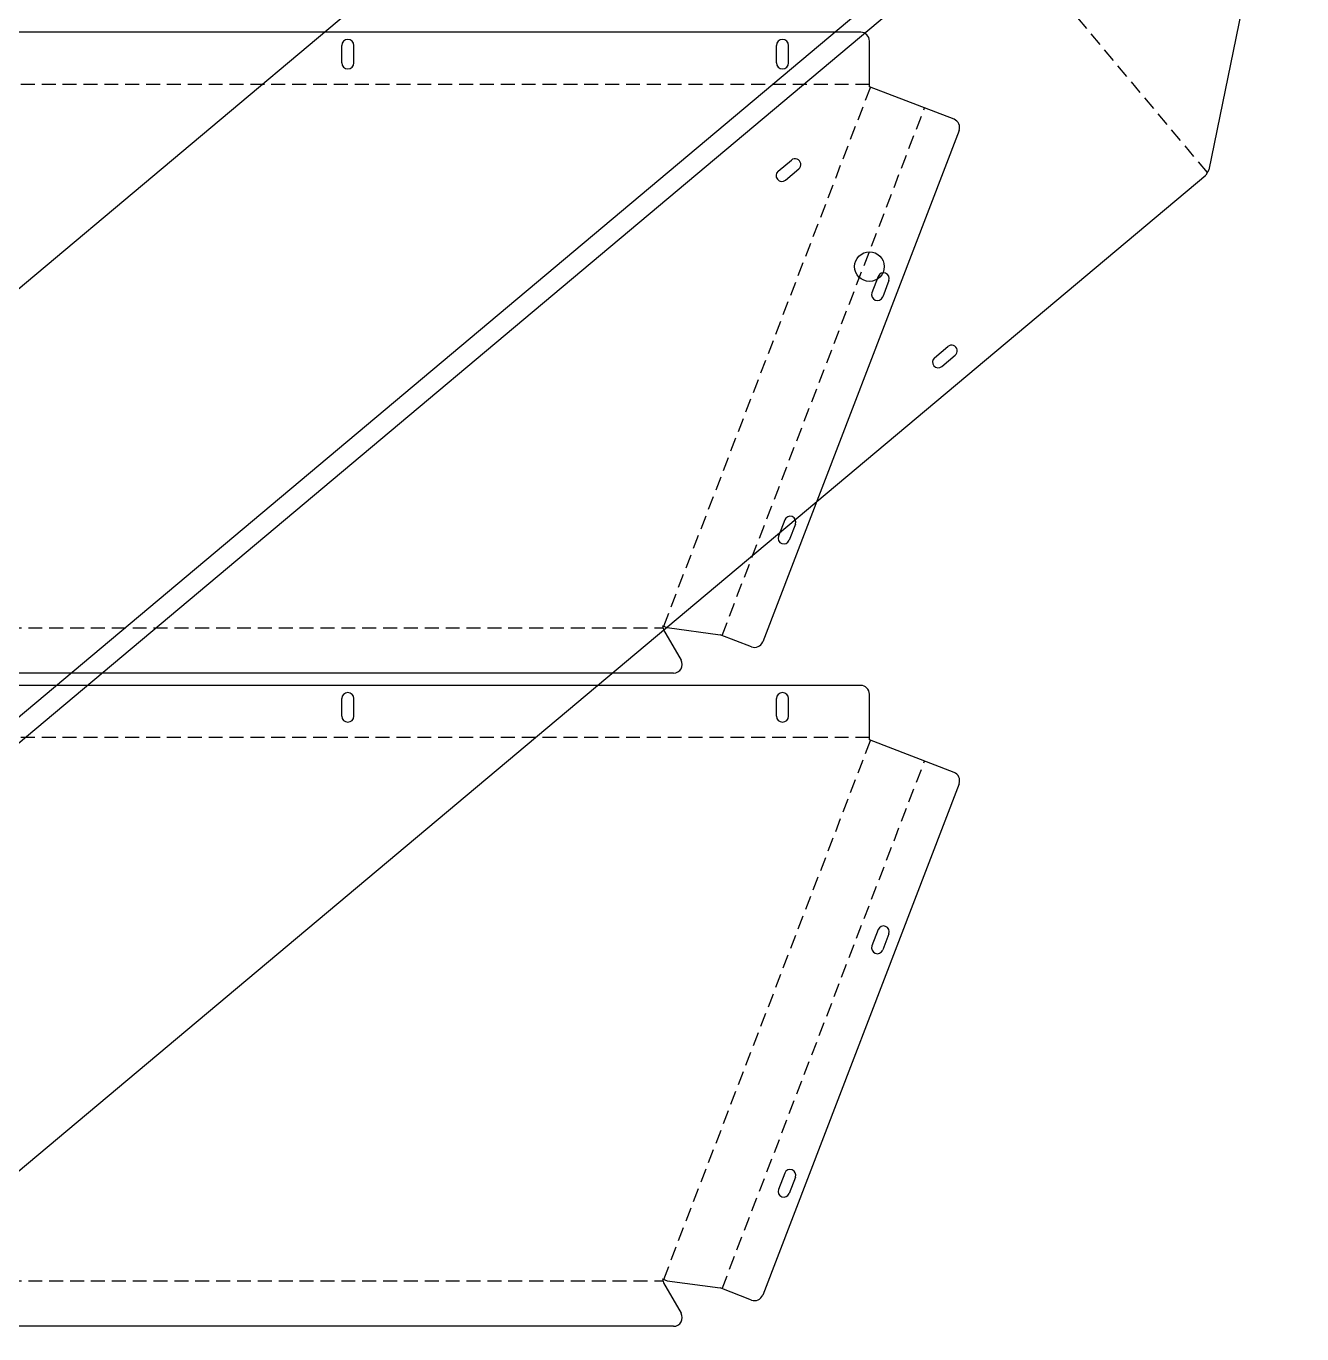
# Model space of a CAD drawing. Extents: x 5 to 1801, y 5 to 2754.
# Drawn here: x 739 to 1472, y 1503 to 2255 of the extents above; entities that cross this region are included whole.
import ezdxf

# ---------------------------------------------------------------- set-up
doc = ezdxf.new("R2010")
doc.units = 0
doc.linetypes.add('DASHED', pattern=[12, 8, -4])
for name, color, linetype in [('SMARTNEST_SHEET_10_GEOMETRY', 7, 'CONTINUOUS'), ('SMARTNEST_SHEET_11_GEOMETRY', 7, 'CONTINUOUS'), ('SMARTNEST_SHEET_12_GEOMETRY', 7, 'CONTINUOUS'), ('SMARTNEST_SHEET_13_GEOMETRY', 7, 'CONTINUOUS'), ('SMARTNEST_SHEET_14_GEOMETRY', 7, 'CONTINUOUS'), ('SMARTNEST_SHEET_15_GEOMETRY', 7, 'CONTINUOUS'), ('SMARTNEST_SHEET_16_GEOMETRY', 7, 'CONTINUOUS'), ('SMARTNEST_SHEET_17_GEOMETRY', 7, 'CONTINUOUS'), ('SMARTNEST_SHEET_18_GEOMETRY', 7, 'CONTINUOUS'), ('SMARTNEST_SHEET_19_GEOMETRY', 7, 'CONTINUOUS'), ('SMARTNEST_SHEET_1_BEND', 3, 'DASHED'), ('SMARTNEST_SHEET_1_GEOMETRY', 7, 'CONTINUOUS'), ('SMARTNEST_SHEET_20_GEOMETRY', 7, 'CONTINUOUS'), ('SMARTNEST_SHEET_21_GEOMETRY', 7, 'CONTINUOUS'), ('SMARTNEST_SHEET_22_GEOMETRY', 7, 'CONTINUOUS'), ('SMARTNEST_SHEET_23_GEOMETRY', 7, 'CONTINUOUS'), ('SMARTNEST_SHEET_24_GEOMETRY', 7, 'CONTINUOUS'), ('SMARTNEST_SHEET_25_GEOMETRY', 7, 'CONTINUOUS'), ('SMARTNEST_SHEET_26_BEND', 3, 'DASHED'), ('SMARTNEST_SHEET_26_GEOMETRY', 7, 'CONTINUOUS'), ('SMARTNEST_SHEET_27_BEND', 3, 'DASHED'), ('SMARTNEST_SHEET_27_GEOMETRY', 7, 'CONTINUOUS'), ('SMARTNEST_SHEET_28_BEND', 3, 'DASHED'), ('SMARTNEST_SHEET_28_GEOMETRY', 7, 'CONTINUOUS'), ('SMARTNEST_SHEET_29_BEND', 3, 'DASHED'), ('SMARTNEST_SHEET_29_GEOMETRY', 7, 'CONTINUOUS'), ('SMARTNEST_SHEET_2_BEND', 3, 'DASHED'), ('SMARTNEST_SHEET_2_GEOMETRY', 7, 'CONTINUOUS'), ('SMARTNEST_SHEET_3_BEND', 3, 'DASHED'), ('SMARTNEST_SHEET_3_GEOMETRY', 7, 'CONTINUOUS'), ('SMARTNEST_SHEET_4_BEND', 3, 'DASHED'), ('SMARTNEST_SHEET_4_GEOMETRY', 7, 'CONTINUOUS'), ('SMARTNEST_SHEET_5_BEND', 3, 'DASHED'), ('SMARTNEST_SHEET_5_GEOMETRY', 7, 'CONTINUOUS'), ('SMARTNEST_SHEET_6_BEND', 3, 'DASHED'), ('SMARTNEST_SHEET_6_GEOMETRY', 7, 'CONTINUOUS'), ('SMARTNEST_SHEET_7_BEND', 3, 'DASHED'), ('SMARTNEST_SHEET_7_GEOMETRY', 7, 'CONTINUOUS'), ('SMARTNEST_SHEET_8_BEND', 3, 'DASHED'), ('SMARTNEST_SHEET_8_GEOMETRY', 7, 'CONTINUOUS'), ('SMARTNEST_SHEET_9_BEND', 3, 'DASHED'), ('SMARTNEST_SHEET_9_GEOMETRY', 7, 'CONTINUOUS')]:
    doc.layers.add(name, color=color, linetype=linetype)

msp = doc.modelspace()

# ---------------------------------------------------------------- linework, layer by layer
at = {"layer": 'SMARTNEST_SHEET_10_GEOMETRY', "color": 7, "linetype": 'CONTINUOUS'}
for p, q in [((1288.47, 2568.51), (216.01, 1668.61)), ((344.56, 1515.4), (1417.03, 2415.31))]:
    msp.add_line(p, q, dxfattribs=at)
at = {"layer": 'SMARTNEST_SHEET_11_GEOMETRY', "color": 7, "linetype": 'CONTINUOUS'}
for p, q in [((1288.47, 2568.51), (216.01, 1668.61)), ((344.56, 1515.4), (1417.03, 2415.31))]:
    msp.add_line(p, q, dxfattribs=at)
at = {"layer": 'SMARTNEST_SHEET_12_GEOMETRY', "color": 7, "linetype": 'CONTINUOUS'}
for p, q in [((1288.47, 2568.51), (216.01, 1668.61)), ((344.56, 1515.4), (1417.03, 2415.31))]:
    msp.add_line(p, q, dxfattribs=at)
at = {"layer": 'SMARTNEST_SHEET_13_GEOMETRY', "color": 7, "linetype": 'CONTINUOUS'}
for p, q in [((1288.47, 2568.51), (216.01, 1668.61)), ((344.56, 1515.4), (1417.03, 2415.31))]:
    msp.add_line(p, q, dxfattribs=at)
at = {"layer": 'SMARTNEST_SHEET_14_GEOMETRY', "color": 7, "linetype": 'CONTINUOUS'}
for p, q in [((1288.47, 2568.51), (216.01, 1668.61)), ((344.56, 1515.4), (1417.03, 2415.31))]:
    msp.add_line(p, q, dxfattribs=at)
at = {"layer": 'SMARTNEST_SHEET_15_GEOMETRY', "color": 7, "linetype": 'CONTINUOUS'}
for p, q in [((1288.47, 2568.51), (216.01, 1668.61)), ((344.56, 1515.4), (1417.03, 2415.31))]:
    msp.add_line(p, q, dxfattribs=at)
at = {"layer": 'SMARTNEST_SHEET_16_GEOMETRY', "color": 7, "linetype": 'CONTINUOUS'}
for p, q in [((1288.47, 2568.51), (216.01, 1668.61)), ((344.56, 1515.4), (1417.03, 2415.31))]:
    msp.add_line(p, q, dxfattribs=at)
at = {"layer": 'SMARTNEST_SHEET_17_GEOMETRY', "color": 7, "linetype": 'CONTINUOUS'}
for p, q in [((1288.47, 2568.51), (216.01, 1668.61)), ((344.56, 1515.4), (1417.03, 2415.31))]:
    msp.add_line(p, q, dxfattribs=at)
at = {"layer": 'SMARTNEST_SHEET_18_GEOMETRY', "color": 7, "linetype": 'CONTINUOUS'}
for p, q in [((1288.47, 2568.51), (216.01, 1668.61)), ((344.56, 1515.4), (1417.03, 2415.31))]:
    msp.add_line(p, q, dxfattribs=at)
at = {"layer": 'SMARTNEST_SHEET_19_GEOMETRY', "color": 7, "linetype": 'CONTINUOUS'}
for p, q in [((1288.47, 2568.51), (216.01, 1668.61)), ((344.56, 1515.4), (1417.03, 2415.31))]:
    msp.add_line(p, q, dxfattribs=at)
at = {"layer": 'SMARTNEST_SHEET_1_BEND', "color": 7, "linetype": 'DASHED'}
for p, q in [((1223.61, 2221.21), (163.64, 2221.21)), ((1105.27, 1909.56), (1224.27, 2219.56)), ((1138.82, 1904.18), (1255.3, 2207.64)), ((31.92, 1908.68), (1104.9, 1908.68)), ((1223.61, 1845.5), (163.64, 1845.5)), ((1105.27, 1533.85), (1224.27, 1843.85)), ((1138.82, 1528.47), (1255.3, 1831.93)), ((31.92, 1532.97), (1104.9, 1532.97))]:
    msp.add_line(p, q, dxfattribs=at)
at = {"layer": 'SMARTNEST_SHEET_1_GEOMETRY', "color": 7, "linetype": 'CONTINUOUS'}
for p, q in [((1218.61, 2251.16), (183.81, 2251.16)), ((920.11, 2233.58), (920.11, 2243.58)), ((927.11, 2233.58), (927.11, 2243.58)), ((1170.11, 2233.58), (1170.11, 2243.58)), ((1177.11, 2233.58), (1177.11, 2243.58)), ((1223.61, 2219.81), (1223.61, 2246.16)), ((1272.24, 2201.14), (1223.61, 2219.81)), ((1275.11, 2194.68), (1162.21, 1900.56)), ((1228.63, 2110.71), (1225.05, 2101.37)), ((1234.79, 2108.34), (1231.21, 2099.01)), ((1174.88, 1970.67), (1171.29, 1961.34)), ((1181.04, 1968.31), (1177.45, 1958.97)), ((1104.61, 1909.81), (1105.19, 1907.54)), ((1104.61, 1909.81), (1107.24, 1908.8)), ((1105.19, 1907.54), (1115.29, 1890.04)), ((1107.24, 1908.8), (1137.76, 1904.59)), ((1155.75, 1897.68), (1137.76, 1904.59)), ((1110.96, 1882.54), (54.25, 1882.54)), ((1218.61, 1875.45), (183.81, 1875.45)), ((920.11, 1857.87), (920.11, 1867.87)), ((927.11, 1857.87), (927.11, 1867.87)), ((1170.11, 1857.87), (1170.11, 1867.87)), ((1177.11, 1857.87), (1177.11, 1867.87)), ((1223.61, 1844.1), (1223.61, 1870.45)), ((1272.24, 1825.43), (1223.61, 1844.1)), ((1275.11, 1818.97), (1162.21, 1524.85)), ((1228.63, 1735), (1225.05, 1725.66)), ((1234.79, 1732.63), (1231.21, 1723.3)), ((1174.88, 1594.96), (1171.29, 1585.63)), ((1181.04, 1592.6), (1177.45, 1583.26)), ((1104.61, 1534.1), (1105.19, 1531.83)), ((1104.61, 1534.1), (1107.24, 1533.09)), ((1105.19, 1531.83), (1115.29, 1514.33)), ((1107.24, 1533.09), (1137.76, 1528.88)), ((1155.75, 1521.97), (1137.76, 1528.88)), ((1110.96, 1506.83), (54.25, 1506.83))]:
    msp.add_line(p, q, dxfattribs=at)
for centre, radius, start, end in [((1218.61, 2246.16), 5, 0, 90), ((923.61, 2243.58), 3.5, 0, 180), ((1173.61, 2243.58), 3.5, 0, 180), ((923.61, 2233.58), 3.5, 180, 0), ((1173.61, 2233.58), 3.5, 180, 0), ((1270.44, 2196.48), 5, 339, 69), ((1231.71, 2109.53), 3.3, 339, 159), ((1228.13, 2100.19), 3.3, 159, 339), ((1177.96, 1969.49), 3.3, 339, 159), ((1174.37, 1960.15), 3.3, 159, 339), ((1157.54, 1902.35), 5, 249, 339), ((1110.96, 1887.54), 5, 270, 30), ((1218.61, 1870.45), 5, 0, 90), ((923.61, 1867.87), 3.5, 0, 180), ((1173.61, 1867.87), 3.5, 0, 180), ((923.61, 1857.87), 3.5, 180, 0), ((1173.61, 1857.87), 3.5, 180, 0), ((1270.44, 1820.77), 5, 339, 69), ((1231.71, 1733.82), 3.3, 339, 159), ((1228.13, 1724.48), 3.3, 159, 339), ((1177.96, 1593.78), 3.3, 339, 159), ((1174.37, 1584.44), 3.3, 159, 339), ((1157.54, 1526.64), 5, 249, 339), ((1110.96, 1511.83), 5, 270, 30)]:
    msp.add_arc(centre, radius, start, end, dxfattribs=at)
at = {"layer": 'SMARTNEST_SHEET_20_GEOMETRY', "color": 7, "linetype": 'CONTINUOUS'}
for p, q in [((1288.47, 2568.51), (216.01, 1668.61)), ((344.56, 1515.4), (1417.03, 2415.31))]:
    msp.add_line(p, q, dxfattribs=at)
at = {"layer": 'SMARTNEST_SHEET_21_GEOMETRY', "color": 7, "linetype": 'CONTINUOUS'}
for p, q in [((1288.47, 2568.51), (216.01, 1668.61)), ((344.56, 1515.4), (1417.03, 2415.31))]:
    msp.add_line(p, q, dxfattribs=at)
at = {"layer": 'SMARTNEST_SHEET_22_GEOMETRY', "color": 7, "linetype": 'CONTINUOUS'}
for p, q in [((1288.47, 2568.51), (216.01, 1668.61)), ((344.56, 1515.4), (1417.03, 2415.31))]:
    msp.add_line(p, q, dxfattribs=at)
at = {"layer": 'SMARTNEST_SHEET_23_GEOMETRY', "color": 7, "linetype": 'CONTINUOUS'}
for p, q in [((1288.47, 2568.51), (216.01, 1668.61)), ((344.56, 1515.4), (1417.03, 2415.31))]:
    msp.add_line(p, q, dxfattribs=at)
at = {"layer": 'SMARTNEST_SHEET_24_GEOMETRY', "color": 7, "linetype": 'CONTINUOUS'}
for p, q in [((1288.47, 2568.51), (216.01, 1668.61)), ((344.56, 1515.4), (1417.03, 2415.31))]:
    msp.add_line(p, q, dxfattribs=at)
at = {"layer": 'SMARTNEST_SHEET_25_GEOMETRY', "color": 7, "linetype": 'CONTINUOUS'}
for p, q in [((1288.47, 2568.51), (216.01, 1668.61)), ((344.56, 1515.4), (1417.03, 2415.31))]:
    msp.add_line(p, q, dxfattribs=at)
at = {"layer": 'SMARTNEST_SHEET_26_BEND', "color": 7, "linetype": 'DASHED'}
msp.add_line((1417.95, 2170.58), (1289.39, 2323.78), dxfattribs=at)
at = {"layer": 'SMARTNEST_SHEET_26_GEOMETRY', "color": 7, "linetype": 'CONTINUOUS'}
for p, q in [((1472.27, 2432.95), (1418.87, 2172.13)), ((1288.47, 2322.23), (216.01, 1422.33)), ((1171.04, 2171.26), (1178.7, 2177.68)), ((344.56, 1269.12), (1417.03, 2169.02)), ((1175.29, 2166.2), (1182.95, 2172.63)), ((1418.87, 2172.13), (1417.03, 2169.02)), ((1261.03, 2064.01), (1268.69, 2070.44)), ((1265.28, 2058.95), (1272.94, 2065.38))]:
    msp.add_line(p, q, dxfattribs=at)
msp.add_circle((1223.6, 2116.4), 8.5, dxfattribs=at)
for centre, start, end in [((1180.82, 2175.16), 310, 130), ((1173.16, 2168.73), 130, 310), ((1270.81, 2067.91), 310, 130), ((1263.15, 2061.48), 130, 310)]:
    msp.add_arc(centre, 3.3, start, end, dxfattribs=at)
at = {"layer": 'SMARTNEST_SHEET_27_BEND', "color": 7, "linetype": 'DASHED'}
msp.add_line((1417.95, 2170.58), (1289.39, 2323.78), dxfattribs=at)
at = {"layer": 'SMARTNEST_SHEET_27_GEOMETRY', "color": 7, "linetype": 'CONTINUOUS'}
for p, q in [((1472.27, 2432.95), (1418.87, 2172.13)), ((1288.47, 2322.23), (216.01, 1422.33)), ((1171.04, 2171.26), (1178.7, 2177.68)), ((344.56, 1269.12), (1417.03, 2169.02)), ((1175.29, 2166.2), (1182.95, 2172.63)), ((1418.87, 2172.13), (1417.03, 2169.02)), ((1261.03, 2064.01), (1268.69, 2070.44)), ((1265.28, 2058.95), (1272.94, 2065.38))]:
    msp.add_line(p, q, dxfattribs=at)
msp.add_circle((1223.6, 2116.4), 8.5, dxfattribs=at)
for centre, start, end in [((1180.82, 2175.16), 310, 130), ((1173.16, 2168.73), 130, 310), ((1270.81, 2067.91), 310, 130), ((1263.15, 2061.48), 130, 310)]:
    msp.add_arc(centre, 3.3, start, end, dxfattribs=at)
at = {"layer": 'SMARTNEST_SHEET_28_BEND', "color": 7, "linetype": 'DASHED'}
msp.add_line((1417.95, 2170.58), (1289.39, 2323.78), dxfattribs=at)
at = {"layer": 'SMARTNEST_SHEET_28_GEOMETRY', "color": 7, "linetype": 'CONTINUOUS'}
for p, q in [((1472.27, 2432.95), (1418.87, 2172.13)), ((1288.47, 2322.23), (216.01, 1422.33)), ((1171.04, 2171.26), (1178.7, 2177.68)), ((344.56, 1269.12), (1417.03, 2169.02)), ((1175.29, 2166.2), (1182.95, 2172.63)), ((1418.87, 2172.13), (1417.03, 2169.02)), ((1261.03, 2064.01), (1268.69, 2070.44)), ((1265.28, 2058.95), (1272.94, 2065.38))]:
    msp.add_line(p, q, dxfattribs=at)
msp.add_circle((1223.6, 2116.4), 8.5, dxfattribs=at)
for centre, start, end in [((1180.82, 2175.16), 310, 130), ((1173.16, 2168.73), 130, 310), ((1270.81, 2067.91), 310, 130), ((1263.15, 2061.48), 130, 310)]:
    msp.add_arc(centre, 3.3, start, end, dxfattribs=at)
at = {"layer": 'SMARTNEST_SHEET_29_BEND', "color": 7, "linetype": 'DASHED'}
msp.add_line((1417.95, 2170.58), (1289.39, 2323.78), dxfattribs=at)
at = {"layer": 'SMARTNEST_SHEET_29_GEOMETRY', "color": 7, "linetype": 'CONTINUOUS'}
for p, q in [((1472.27, 2432.95), (1418.87, 2172.13)), ((1288.47, 2322.23), (216.01, 1422.33)), ((1171.04, 2171.26), (1178.7, 2177.68)), ((344.56, 1269.12), (1417.03, 2169.02)), ((1175.29, 2166.2), (1182.95, 2172.63)), ((1418.87, 2172.13), (1417.03, 2169.02)), ((1261.03, 2064.01), (1268.69, 2070.44)), ((1265.28, 2058.95), (1272.94, 2065.38))]:
    msp.add_line(p, q, dxfattribs=at)
msp.add_circle((1223.6, 2116.4), 8.5, dxfattribs=at)
for centre, start, end in [((1180.82, 2175.16), 310, 130), ((1173.16, 2168.73), 130, 310), ((1270.81, 2067.91), 310, 130), ((1263.15, 2061.48), 130, 310)]:
    msp.add_arc(centre, 3.3, start, end, dxfattribs=at)
at = {"layer": 'SMARTNEST_SHEET_2_BEND', "color": 7, "linetype": 'DASHED'}
for p, q in [((1223.61, 2221.21), (163.64, 2221.21)), ((1105.27, 1909.56), (1224.27, 2219.56)), ((1138.82, 1904.18), (1255.3, 2207.64)), ((31.92, 1908.68), (1104.9, 1908.68)), ((1223.61, 1845.5), (163.64, 1845.5)), ((1105.27, 1533.85), (1224.27, 1843.85)), ((1138.82, 1528.47), (1255.3, 1831.93)), ((31.92, 1532.97), (1104.9, 1532.97))]:
    msp.add_line(p, q, dxfattribs=at)
at = {"layer": 'SMARTNEST_SHEET_2_GEOMETRY', "color": 7, "linetype": 'CONTINUOUS'}
for p, q in [((1218.61, 2251.16), (183.81, 2251.16)), ((920.11, 2233.58), (920.11, 2243.58)), ((927.11, 2233.58), (927.11, 2243.58)), ((1170.11, 2233.58), (1170.11, 2243.58)), ((1177.11, 2233.58), (1177.11, 2243.58)), ((1223.61, 2219.81), (1223.61, 2246.16)), ((1272.24, 2201.14), (1223.61, 2219.81)), ((1275.11, 2194.68), (1162.21, 1900.56)), ((1228.63, 2110.71), (1225.05, 2101.37)), ((1234.79, 2108.34), (1231.21, 2099.01)), ((1174.88, 1970.67), (1171.29, 1961.34)), ((1181.04, 1968.31), (1177.45, 1958.97)), ((1104.61, 1909.81), (1105.19, 1907.54)), ((1104.61, 1909.81), (1107.24, 1908.8)), ((1105.19, 1907.54), (1115.29, 1890.04)), ((1107.24, 1908.8), (1137.76, 1904.59)), ((1155.75, 1897.68), (1137.76, 1904.59)), ((1110.96, 1882.54), (54.25, 1882.54)), ((1218.61, 1875.45), (183.81, 1875.45)), ((920.11, 1857.87), (920.11, 1867.87)), ((927.11, 1857.87), (927.11, 1867.87)), ((1170.11, 1857.87), (1170.11, 1867.87)), ((1177.11, 1857.87), (1177.11, 1867.87)), ((1223.61, 1844.1), (1223.61, 1870.45)), ((1272.24, 1825.43), (1223.61, 1844.1)), ((1275.11, 1818.97), (1162.21, 1524.85)), ((1228.63, 1735), (1225.05, 1725.66)), ((1234.79, 1732.63), (1231.21, 1723.3)), ((1174.88, 1594.96), (1171.29, 1585.63)), ((1181.04, 1592.6), (1177.45, 1583.26)), ((1104.61, 1534.1), (1105.19, 1531.83)), ((1104.61, 1534.1), (1107.24, 1533.09)), ((1105.19, 1531.83), (1115.29, 1514.33)), ((1107.24, 1533.09), (1137.76, 1528.88)), ((1155.75, 1521.97), (1137.76, 1528.88)), ((1110.96, 1506.83), (54.25, 1506.83))]:
    msp.add_line(p, q, dxfattribs=at)
for centre, radius, start, end in [((1218.61, 2246.16), 5, 0, 90), ((923.61, 2243.58), 3.5, 0, 180), ((1173.61, 2243.58), 3.5, 0, 180), ((923.61, 2233.58), 3.5, 180, 0), ((1173.61, 2233.58), 3.5, 180, 0), ((1270.44, 2196.48), 5, 339, 69), ((1231.71, 2109.53), 3.3, 339, 159), ((1228.13, 2100.19), 3.3, 159, 339), ((1177.96, 1969.49), 3.3, 339, 159), ((1174.37, 1960.15), 3.3, 159, 339), ((1157.54, 1902.35), 5, 249, 339), ((1110.96, 1887.54), 5, 270, 30), ((1218.61, 1870.45), 5, 0, 90), ((923.61, 1867.87), 3.5, 0, 180), ((1173.61, 1867.87), 3.5, 0, 180), ((923.61, 1857.87), 3.5, 180, 0), ((1173.61, 1857.87), 3.5, 180, 0), ((1270.44, 1820.77), 5, 339, 69), ((1231.71, 1733.82), 3.3, 339, 159), ((1228.13, 1724.48), 3.3, 159, 339), ((1177.96, 1593.78), 3.3, 339, 159), ((1174.37, 1584.44), 3.3, 159, 339), ((1157.54, 1526.64), 5, 249, 339), ((1110.96, 1511.83), 5, 270, 30)]:
    msp.add_arc(centre, radius, start, end, dxfattribs=at)
at = {"layer": 'SMARTNEST_SHEET_3_BEND', "color": 7, "linetype": 'DASHED'}
for p, q in [((1223.61, 2221.21), (163.64, 2221.21)), ((1105.27, 1909.56), (1224.27, 2219.56)), ((1138.82, 1904.18), (1255.3, 2207.64)), ((31.92, 1908.68), (1104.9, 1908.68)), ((1223.61, 1845.5), (163.64, 1845.5)), ((1105.27, 1533.85), (1224.27, 1843.85)), ((1138.82, 1528.47), (1255.3, 1831.93)), ((31.92, 1532.97), (1104.9, 1532.97))]:
    msp.add_line(p, q, dxfattribs=at)
at = {"layer": 'SMARTNEST_SHEET_3_GEOMETRY', "color": 7, "linetype": 'CONTINUOUS'}
for p, q in [((1218.61, 2251.16), (183.81, 2251.16)), ((920.11, 2233.58), (920.11, 2243.58)), ((927.11, 2233.58), (927.11, 2243.58)), ((1170.11, 2233.58), (1170.11, 2243.58)), ((1177.11, 2233.58), (1177.11, 2243.58)), ((1223.61, 2219.81), (1223.61, 2246.16)), ((1272.24, 2201.14), (1223.61, 2219.81)), ((1275.11, 2194.68), (1162.21, 1900.56)), ((1228.63, 2110.71), (1225.05, 2101.37)), ((1234.79, 2108.34), (1231.21, 2099.01)), ((1174.88, 1970.67), (1171.29, 1961.34)), ((1181.04, 1968.31), (1177.45, 1958.97)), ((1104.61, 1909.81), (1105.19, 1907.54)), ((1104.61, 1909.81), (1107.24, 1908.8)), ((1105.19, 1907.54), (1115.29, 1890.04)), ((1107.24, 1908.8), (1137.76, 1904.59)), ((1155.75, 1897.68), (1137.76, 1904.59)), ((1110.96, 1882.54), (54.25, 1882.54)), ((1218.61, 1875.45), (183.81, 1875.45)), ((920.11, 1857.87), (920.11, 1867.87)), ((927.11, 1857.87), (927.11, 1867.87)), ((1170.11, 1857.87), (1170.11, 1867.87)), ((1177.11, 1857.87), (1177.11, 1867.87)), ((1223.61, 1844.1), (1223.61, 1870.45)), ((1272.24, 1825.43), (1223.61, 1844.1)), ((1275.11, 1818.97), (1162.21, 1524.85)), ((1228.63, 1735), (1225.05, 1725.66)), ((1234.79, 1732.63), (1231.21, 1723.3)), ((1174.88, 1594.96), (1171.29, 1585.63)), ((1181.04, 1592.6), (1177.45, 1583.26)), ((1104.61, 1534.1), (1105.19, 1531.83)), ((1104.61, 1534.1), (1107.24, 1533.09)), ((1105.19, 1531.83), (1115.29, 1514.33)), ((1107.24, 1533.09), (1137.76, 1528.88)), ((1155.75, 1521.97), (1137.76, 1528.88)), ((1110.96, 1506.83), (54.25, 1506.83))]:
    msp.add_line(p, q, dxfattribs=at)
for centre, radius, start, end in [((1218.61, 2246.16), 5, 0, 90), ((923.61, 2243.58), 3.5, 0, 180), ((1173.61, 2243.58), 3.5, 0, 180), ((923.61, 2233.58), 3.5, 180, 0), ((1173.61, 2233.58), 3.5, 180, 0), ((1270.44, 2196.48), 5, 339, 69), ((1231.71, 2109.53), 3.3, 339, 159), ((1228.13, 2100.19), 3.3, 159, 339), ((1177.96, 1969.49), 3.3, 339, 159), ((1174.37, 1960.15), 3.3, 159, 339), ((1157.54, 1902.35), 5, 249, 339), ((1110.96, 1887.54), 5, 270, 30), ((1218.61, 1870.45), 5, 0, 90), ((923.61, 1867.87), 3.5, 0, 180), ((1173.61, 1867.87), 3.5, 0, 180), ((923.61, 1857.87), 3.5, 180, 0), ((1173.61, 1857.87), 3.5, 180, 0), ((1270.44, 1820.77), 5, 339, 69), ((1231.71, 1733.82), 3.3, 339, 159), ((1228.13, 1724.48), 3.3, 159, 339), ((1177.96, 1593.78), 3.3, 339, 159), ((1174.37, 1584.44), 3.3, 159, 339), ((1157.54, 1526.64), 5, 249, 339), ((1110.96, 1511.83), 5, 270, 30)]:
    msp.add_arc(centre, radius, start, end, dxfattribs=at)
at = {"layer": 'SMARTNEST_SHEET_4_BEND', "color": 7, "linetype": 'DASHED'}
for p, q in [((1223.61, 2221.21), (163.64, 2221.21)), ((1105.27, 1909.56), (1224.27, 2219.56)), ((1138.82, 1904.18), (1255.3, 2207.64)), ((31.92, 1908.68), (1104.9, 1908.68)), ((1223.61, 1845.5), (163.64, 1845.5)), ((1105.27, 1533.85), (1224.27, 1843.85)), ((1138.82, 1528.47), (1255.3, 1831.93)), ((31.92, 1532.97), (1104.9, 1532.97))]:
    msp.add_line(p, q, dxfattribs=at)
at = {"layer": 'SMARTNEST_SHEET_4_GEOMETRY', "color": 7, "linetype": 'CONTINUOUS'}
for p, q in [((1218.61, 2251.16), (183.81, 2251.16)), ((920.11, 2233.58), (920.11, 2243.58)), ((927.11, 2233.58), (927.11, 2243.58)), ((1170.11, 2233.58), (1170.11, 2243.58)), ((1177.11, 2233.58), (1177.11, 2243.58)), ((1223.61, 2219.81), (1223.61, 2246.16)), ((1272.24, 2201.14), (1223.61, 2219.81)), ((1275.11, 2194.68), (1162.21, 1900.56)), ((1228.63, 2110.71), (1225.05, 2101.37)), ((1234.79, 2108.34), (1231.21, 2099.01)), ((1174.88, 1970.67), (1171.29, 1961.34)), ((1181.04, 1968.31), (1177.45, 1958.97)), ((1104.61, 1909.81), (1105.19, 1907.54)), ((1104.61, 1909.81), (1107.24, 1908.8)), ((1105.19, 1907.54), (1115.29, 1890.04)), ((1107.24, 1908.8), (1137.76, 1904.59)), ((1155.75, 1897.68), (1137.76, 1904.59)), ((1110.96, 1882.54), (54.25, 1882.54)), ((1218.61, 1875.45), (183.81, 1875.45)), ((920.11, 1857.87), (920.11, 1867.87)), ((927.11, 1857.87), (927.11, 1867.87)), ((1170.11, 1857.87), (1170.11, 1867.87)), ((1177.11, 1857.87), (1177.11, 1867.87)), ((1223.61, 1844.1), (1223.61, 1870.45)), ((1272.24, 1825.43), (1223.61, 1844.1)), ((1275.11, 1818.97), (1162.21, 1524.85)), ((1228.63, 1735), (1225.05, 1725.66)), ((1234.79, 1732.63), (1231.21, 1723.3)), ((1174.88, 1594.96), (1171.29, 1585.63)), ((1181.04, 1592.6), (1177.45, 1583.26)), ((1104.61, 1534.1), (1105.19, 1531.83)), ((1104.61, 1534.1), (1107.24, 1533.09)), ((1105.19, 1531.83), (1115.29, 1514.33)), ((1107.24, 1533.09), (1137.76, 1528.88)), ((1155.75, 1521.97), (1137.76, 1528.88)), ((1110.96, 1506.83), (54.25, 1506.83))]:
    msp.add_line(p, q, dxfattribs=at)
for centre, radius, start, end in [((1218.61, 2246.16), 5, 0, 90), ((923.61, 2243.58), 3.5, 0, 180), ((1173.61, 2243.58), 3.5, 0, 180), ((923.61, 2233.58), 3.5, 180, 0), ((1173.61, 2233.58), 3.5, 180, 0), ((1270.44, 2196.48), 5, 339, 69), ((1231.71, 2109.53), 3.3, 339, 159), ((1228.13, 2100.19), 3.3, 159, 339), ((1177.96, 1969.49), 3.3, 339, 159), ((1174.37, 1960.15), 3.3, 159, 339), ((1157.54, 1902.35), 5, 249, 339), ((1110.96, 1887.54), 5, 270, 30), ((1218.61, 1870.45), 5, 0, 90), ((923.61, 1867.87), 3.5, 0, 180), ((1173.61, 1867.87), 3.5, 0, 180), ((923.61, 1857.87), 3.5, 180, 0), ((1173.61, 1857.87), 3.5, 180, 0), ((1270.44, 1820.77), 5, 339, 69), ((1231.71, 1733.82), 3.3, 339, 159), ((1228.13, 1724.48), 3.3, 159, 339), ((1177.96, 1593.78), 3.3, 339, 159), ((1174.37, 1584.44), 3.3, 159, 339), ((1157.54, 1526.64), 5, 249, 339), ((1110.96, 1511.83), 5, 270, 30)]:
    msp.add_arc(centre, radius, start, end, dxfattribs=at)
at = {"layer": 'SMARTNEST_SHEET_5_BEND', "color": 7, "linetype": 'DASHED'}
for p, q in [((1223.61, 2221.21), (163.64, 2221.21)), ((1105.27, 1909.56), (1224.27, 2219.56)), ((1138.82, 1904.18), (1255.3, 2207.64)), ((31.92, 1908.68), (1104.9, 1908.68)), ((1223.61, 1845.5), (163.64, 1845.5)), ((1105.27, 1533.85), (1224.27, 1843.85)), ((1138.82, 1528.47), (1255.3, 1831.93)), ((31.92, 1532.97), (1104.9, 1532.97))]:
    msp.add_line(p, q, dxfattribs=at)
at = {"layer": 'SMARTNEST_SHEET_5_GEOMETRY', "color": 7, "linetype": 'CONTINUOUS'}
for p, q in [((1218.61, 2251.16), (183.81, 2251.16)), ((920.11, 2233.58), (920.11, 2243.58)), ((927.11, 2233.58), (927.11, 2243.58)), ((1170.11, 2233.58), (1170.11, 2243.58)), ((1177.11, 2233.58), (1177.11, 2243.58)), ((1223.61, 2219.81), (1223.61, 2246.16)), ((1272.24, 2201.14), (1223.61, 2219.81)), ((1275.11, 2194.68), (1162.21, 1900.56)), ((1228.63, 2110.71), (1225.05, 2101.37)), ((1234.79, 2108.34), (1231.21, 2099.01)), ((1174.88, 1970.67), (1171.29, 1961.34)), ((1181.04, 1968.31), (1177.45, 1958.97)), ((1104.61, 1909.81), (1105.19, 1907.54)), ((1104.61, 1909.81), (1107.24, 1908.8)), ((1105.19, 1907.54), (1115.29, 1890.04)), ((1107.24, 1908.8), (1137.76, 1904.59)), ((1155.75, 1897.68), (1137.76, 1904.59)), ((1110.96, 1882.54), (54.25, 1882.54)), ((1218.61, 1875.45), (183.81, 1875.45)), ((920.11, 1857.87), (920.11, 1867.87)), ((927.11, 1857.87), (927.11, 1867.87)), ((1170.11, 1857.87), (1170.11, 1867.87)), ((1177.11, 1857.87), (1177.11, 1867.87)), ((1223.61, 1844.1), (1223.61, 1870.45)), ((1272.24, 1825.43), (1223.61, 1844.1)), ((1275.11, 1818.97), (1162.21, 1524.85)), ((1228.63, 1735), (1225.05, 1725.66)), ((1234.79, 1732.63), (1231.21, 1723.3)), ((1174.88, 1594.96), (1171.29, 1585.63)), ((1181.04, 1592.6), (1177.45, 1583.26)), ((1104.61, 1534.1), (1105.19, 1531.83)), ((1104.61, 1534.1), (1107.24, 1533.09)), ((1105.19, 1531.83), (1115.29, 1514.33)), ((1107.24, 1533.09), (1137.76, 1528.88)), ((1155.75, 1521.97), (1137.76, 1528.88)), ((1110.96, 1506.83), (54.25, 1506.83))]:
    msp.add_line(p, q, dxfattribs=at)
for centre, radius, start, end in [((1218.61, 2246.16), 5, 0, 90), ((923.61, 2243.58), 3.5, 0, 180), ((1173.61, 2243.58), 3.5, 0, 180), ((923.61, 2233.58), 3.5, 180, 0), ((1173.61, 2233.58), 3.5, 180, 0), ((1270.44, 2196.48), 5, 339, 69), ((1231.71, 2109.53), 3.3, 339, 159), ((1228.13, 2100.19), 3.3, 159, 339), ((1177.96, 1969.49), 3.3, 339, 159), ((1174.37, 1960.15), 3.3, 159, 339), ((1157.54, 1902.35), 5, 249, 339), ((1110.96, 1887.54), 5, 270, 30), ((1218.61, 1870.45), 5, 0, 90), ((923.61, 1867.87), 3.5, 0, 180), ((1173.61, 1867.87), 3.5, 0, 180), ((923.61, 1857.87), 3.5, 180, 0), ((1173.61, 1857.87), 3.5, 180, 0), ((1270.44, 1820.77), 5, 339, 69), ((1231.71, 1733.82), 3.3, 339, 159), ((1228.13, 1724.48), 3.3, 159, 339), ((1177.96, 1593.78), 3.3, 339, 159), ((1174.37, 1584.44), 3.3, 159, 339), ((1157.54, 1526.64), 5, 249, 339), ((1110.96, 1511.83), 5, 270, 30)]:
    msp.add_arc(centre, radius, start, end, dxfattribs=at)
at = {"layer": 'SMARTNEST_SHEET_6_BEND', "color": 7, "linetype": 'DASHED'}
for p, q in [((1223.61, 2221.21), (163.64, 2221.21)), ((1105.27, 1909.56), (1224.27, 2219.56)), ((1138.82, 1904.18), (1255.3, 2207.64)), ((31.92, 1908.68), (1104.9, 1908.68)), ((1223.61, 1845.5), (163.64, 1845.5)), ((1105.27, 1533.85), (1224.27, 1843.85)), ((1138.82, 1528.47), (1255.3, 1831.93)), ((31.92, 1532.97), (1104.9, 1532.97))]:
    msp.add_line(p, q, dxfattribs=at)
at = {"layer": 'SMARTNEST_SHEET_6_GEOMETRY', "color": 7, "linetype": 'CONTINUOUS'}
for p, q in [((1218.61, 2251.16), (183.81, 2251.16)), ((920.11, 2233.58), (920.11, 2243.58)), ((927.11, 2233.58), (927.11, 2243.58)), ((1170.11, 2233.58), (1170.11, 2243.58)), ((1177.11, 2233.58), (1177.11, 2243.58)), ((1223.61, 2219.81), (1223.61, 2246.16)), ((1272.24, 2201.14), (1223.61, 2219.81)), ((1275.11, 2194.68), (1162.21, 1900.56)), ((1228.63, 2110.71), (1225.05, 2101.37)), ((1234.79, 2108.34), (1231.21, 2099.01)), ((1174.88, 1970.67), (1171.29, 1961.34)), ((1181.04, 1968.31), (1177.45, 1958.97)), ((1104.61, 1909.81), (1105.19, 1907.54)), ((1104.61, 1909.81), (1107.24, 1908.8)), ((1105.19, 1907.54), (1115.29, 1890.04)), ((1107.24, 1908.8), (1137.76, 1904.59)), ((1155.75, 1897.68), (1137.76, 1904.59)), ((1110.96, 1882.54), (54.25, 1882.54)), ((1218.61, 1875.45), (183.81, 1875.45)), ((920.11, 1857.87), (920.11, 1867.87)), ((927.11, 1857.87), (927.11, 1867.87)), ((1170.11, 1857.87), (1170.11, 1867.87)), ((1177.11, 1857.87), (1177.11, 1867.87)), ((1223.61, 1844.1), (1223.61, 1870.45)), ((1272.24, 1825.43), (1223.61, 1844.1)), ((1275.11, 1818.97), (1162.21, 1524.85)), ((1228.63, 1735), (1225.05, 1725.66)), ((1234.79, 1732.63), (1231.21, 1723.3)), ((1174.88, 1594.96), (1171.29, 1585.63)), ((1181.04, 1592.6), (1177.45, 1583.26)), ((1104.61, 1534.1), (1105.19, 1531.83)), ((1104.61, 1534.1), (1107.24, 1533.09)), ((1105.19, 1531.83), (1115.29, 1514.33)), ((1107.24, 1533.09), (1137.76, 1528.88)), ((1155.75, 1521.97), (1137.76, 1528.88)), ((1110.96, 1506.83), (54.25, 1506.83))]:
    msp.add_line(p, q, dxfattribs=at)
for centre, radius, start, end in [((1218.61, 2246.16), 5, 0, 90), ((923.61, 2243.58), 3.5, 0, 180), ((1173.61, 2243.58), 3.5, 0, 180), ((923.61, 2233.58), 3.5, 180, 0), ((1173.61, 2233.58), 3.5, 180, 0), ((1270.44, 2196.48), 5, 339, 69), ((1231.71, 2109.53), 3.3, 339, 159), ((1228.13, 2100.19), 3.3, 159, 339), ((1177.96, 1969.49), 3.3, 339, 159), ((1174.37, 1960.15), 3.3, 159, 339), ((1157.54, 1902.35), 5, 249, 339), ((1110.96, 1887.54), 5, 270, 30), ((1218.61, 1870.45), 5, 0, 90), ((923.61, 1867.87), 3.5, 0, 180), ((1173.61, 1867.87), 3.5, 0, 180), ((923.61, 1857.87), 3.5, 180, 0), ((1173.61, 1857.87), 3.5, 180, 0), ((1270.44, 1820.77), 5, 339, 69), ((1231.71, 1733.82), 3.3, 339, 159), ((1228.13, 1724.48), 3.3, 159, 339), ((1177.96, 1593.78), 3.3, 339, 159), ((1174.37, 1584.44), 3.3, 159, 339), ((1157.54, 1526.64), 5, 249, 339), ((1110.96, 1511.83), 5, 270, 30)]:
    msp.add_arc(centre, radius, start, end, dxfattribs=at)
at = {"layer": 'SMARTNEST_SHEET_7_BEND', "color": 7, "linetype": 'DASHED'}
for p, q in [((1223.61, 2221.21), (163.64, 2221.21)), ((1105.27, 1909.56), (1224.27, 2219.56)), ((1138.82, 1904.18), (1255.3, 2207.64)), ((31.92, 1908.68), (1104.9, 1908.68)), ((1223.61, 1845.5), (163.64, 1845.5)), ((1105.27, 1533.85), (1224.27, 1843.85)), ((1138.82, 1528.47), (1255.3, 1831.93)), ((31.92, 1532.97), (1104.9, 1532.97))]:
    msp.add_line(p, q, dxfattribs=at)
at = {"layer": 'SMARTNEST_SHEET_7_GEOMETRY', "color": 7, "linetype": 'CONTINUOUS'}
for p, q in [((1218.61, 2251.16), (183.81, 2251.16)), ((920.11, 2233.58), (920.11, 2243.58)), ((927.11, 2233.58), (927.11, 2243.58)), ((1170.11, 2233.58), (1170.11, 2243.58)), ((1177.11, 2233.58), (1177.11, 2243.58)), ((1223.61, 2219.81), (1223.61, 2246.16)), ((1272.24, 2201.14), (1223.61, 2219.81)), ((1275.11, 2194.68), (1162.21, 1900.56)), ((1228.63, 2110.71), (1225.05, 2101.37)), ((1234.79, 2108.34), (1231.21, 2099.01)), ((1174.88, 1970.67), (1171.29, 1961.34)), ((1181.04, 1968.31), (1177.45, 1958.97)), ((1104.61, 1909.81), (1105.19, 1907.54)), ((1104.61, 1909.81), (1107.24, 1908.8)), ((1105.19, 1907.54), (1115.29, 1890.04)), ((1107.24, 1908.8), (1137.76, 1904.59)), ((1155.75, 1897.68), (1137.76, 1904.59)), ((1110.96, 1882.54), (54.25, 1882.54)), ((1218.61, 1875.45), (183.81, 1875.45)), ((920.11, 1857.87), (920.11, 1867.87)), ((927.11, 1857.87), (927.11, 1867.87)), ((1170.11, 1857.87), (1170.11, 1867.87)), ((1177.11, 1857.87), (1177.11, 1867.87)), ((1223.61, 1844.1), (1223.61, 1870.45)), ((1272.24, 1825.43), (1223.61, 1844.1)), ((1275.11, 1818.97), (1162.21, 1524.85)), ((1228.63, 1735), (1225.05, 1725.66)), ((1234.79, 1732.63), (1231.21, 1723.3)), ((1174.88, 1594.96), (1171.29, 1585.63)), ((1181.04, 1592.6), (1177.45, 1583.26)), ((1104.61, 1534.1), (1105.19, 1531.83)), ((1104.61, 1534.1), (1107.24, 1533.09)), ((1105.19, 1531.83), (1115.29, 1514.33)), ((1107.24, 1533.09), (1137.76, 1528.88)), ((1155.75, 1521.97), (1137.76, 1528.88)), ((1110.96, 1506.83), (54.25, 1506.83))]:
    msp.add_line(p, q, dxfattribs=at)
for centre, radius, start, end in [((1218.61, 2246.16), 5, 0, 90), ((923.61, 2243.58), 3.5, 0, 180), ((1173.61, 2243.58), 3.5, 0, 180), ((923.61, 2233.58), 3.5, 180, 0), ((1173.61, 2233.58), 3.5, 180, 0), ((1270.44, 2196.48), 5, 339, 69), ((1231.71, 2109.53), 3.3, 339, 159), ((1228.13, 2100.19), 3.3, 159, 339), ((1177.96, 1969.49), 3.3, 339, 159), ((1174.37, 1960.15), 3.3, 159, 339), ((1157.54, 1902.35), 5, 249, 339), ((1110.96, 1887.54), 5, 270, 30), ((1218.61, 1870.45), 5, 0, 90), ((923.61, 1867.87), 3.5, 0, 180), ((1173.61, 1867.87), 3.5, 0, 180), ((923.61, 1857.87), 3.5, 180, 0), ((1173.61, 1857.87), 3.5, 180, 0), ((1270.44, 1820.77), 5, 339, 69), ((1231.71, 1733.82), 3.3, 339, 159), ((1228.13, 1724.48), 3.3, 159, 339), ((1177.96, 1593.78), 3.3, 339, 159), ((1174.37, 1584.44), 3.3, 159, 339), ((1157.54, 1526.64), 5, 249, 339), ((1110.96, 1511.83), 5, 270, 30)]:
    msp.add_arc(centre, radius, start, end, dxfattribs=at)
at = {"layer": 'SMARTNEST_SHEET_8_BEND', "color": 7, "linetype": 'DASHED'}
for p, q in [((1223.61, 2221.21), (163.64, 2221.21)), ((1105.27, 1909.56), (1224.27, 2219.56)), ((1138.82, 1904.18), (1255.3, 2207.64)), ((31.92, 1908.68), (1104.9, 1908.68)), ((1223.61, 1845.5), (163.64, 1845.5)), ((1105.27, 1533.85), (1224.27, 1843.85)), ((1138.82, 1528.47), (1255.3, 1831.93)), ((31.92, 1532.97), (1104.9, 1532.97))]:
    msp.add_line(p, q, dxfattribs=at)
at = {"layer": 'SMARTNEST_SHEET_8_GEOMETRY', "color": 7, "linetype": 'CONTINUOUS'}
for p, q in [((1218.61, 2251.16), (183.81, 2251.16)), ((920.11, 2233.58), (920.11, 2243.58)), ((927.11, 2233.58), (927.11, 2243.58)), ((1170.11, 2233.58), (1170.11, 2243.58)), ((1177.11, 2233.58), (1177.11, 2243.58)), ((1223.61, 2219.81), (1223.61, 2246.16)), ((1272.24, 2201.14), (1223.61, 2219.81)), ((1275.11, 2194.68), (1162.21, 1900.56)), ((1228.63, 2110.71), (1225.05, 2101.37)), ((1234.79, 2108.34), (1231.21, 2099.01)), ((1174.88, 1970.67), (1171.29, 1961.34)), ((1181.04, 1968.31), (1177.45, 1958.97)), ((1104.61, 1909.81), (1105.19, 1907.54)), ((1104.61, 1909.81), (1107.24, 1908.8)), ((1105.19, 1907.54), (1115.29, 1890.04)), ((1107.24, 1908.8), (1137.76, 1904.59)), ((1155.75, 1897.68), (1137.76, 1904.59)), ((1110.96, 1882.54), (54.25, 1882.54)), ((1218.61, 1875.45), (183.81, 1875.45)), ((920.11, 1857.87), (920.11, 1867.87)), ((927.11, 1857.87), (927.11, 1867.87)), ((1170.11, 1857.87), (1170.11, 1867.87)), ((1177.11, 1857.87), (1177.11, 1867.87)), ((1223.61, 1844.1), (1223.61, 1870.45)), ((1272.24, 1825.43), (1223.61, 1844.1)), ((1275.11, 1818.97), (1162.21, 1524.85)), ((1228.63, 1735), (1225.05, 1725.66)), ((1234.79, 1732.63), (1231.21, 1723.3)), ((1174.88, 1594.96), (1171.29, 1585.63)), ((1181.04, 1592.6), (1177.45, 1583.26)), ((1104.61, 1534.1), (1105.19, 1531.83)), ((1104.61, 1534.1), (1107.24, 1533.09)), ((1105.19, 1531.83), (1115.29, 1514.33)), ((1107.24, 1533.09), (1137.76, 1528.88)), ((1155.75, 1521.97), (1137.76, 1528.88)), ((1110.96, 1506.83), (54.25, 1506.83))]:
    msp.add_line(p, q, dxfattribs=at)
for centre, radius, start, end in [((1218.61, 2246.16), 5, 0, 90), ((923.61, 2243.58), 3.5, 0, 180), ((1173.61, 2243.58), 3.5, 0, 180), ((923.61, 2233.58), 3.5, 180, 0), ((1173.61, 2233.58), 3.5, 180, 0), ((1270.44, 2196.48), 5, 339, 69), ((1231.71, 2109.53), 3.3, 339, 159), ((1228.13, 2100.19), 3.3, 159, 339), ((1177.96, 1969.49), 3.3, 339, 159), ((1174.37, 1960.15), 3.3, 159, 339), ((1157.54, 1902.35), 5, 249, 339), ((1110.96, 1887.54), 5, 270, 30), ((1218.61, 1870.45), 5, 0, 90), ((923.61, 1867.87), 3.5, 0, 180), ((1173.61, 1867.87), 3.5, 0, 180), ((923.61, 1857.87), 3.5, 180, 0), ((1173.61, 1857.87), 3.5, 180, 0), ((1270.44, 1820.77), 5, 339, 69), ((1231.71, 1733.82), 3.3, 339, 159), ((1228.13, 1724.48), 3.3, 159, 339), ((1177.96, 1593.78), 3.3, 339, 159), ((1174.37, 1584.44), 3.3, 159, 339), ((1157.54, 1526.64), 5, 249, 339), ((1110.96, 1511.83), 5, 270, 30)]:
    msp.add_arc(centre, radius, start, end, dxfattribs=at)
at = {"layer": 'SMARTNEST_SHEET_9_BEND', "color": 7, "linetype": 'DASHED'}
for p, q in [((1223.61, 1845.5), (163.64, 1845.5)), ((1105.27, 1533.85), (1224.27, 1843.85)), ((1138.82, 1528.47), (1255.3, 1831.93)), ((31.92, 1532.97), (1104.9, 1532.97))]:
    msp.add_line(p, q, dxfattribs=at)
at = {"layer": 'SMARTNEST_SHEET_9_GEOMETRY', "color": 7, "linetype": 'CONTINUOUS'}
for p, q in [((1218.61, 1875.45), (183.81, 1875.45)), ((920.11, 1857.87), (920.11, 1867.87)), ((927.11, 1857.87), (927.11, 1867.87)), ((1170.11, 1857.87), (1170.11, 1867.87)), ((1177.11, 1857.87), (1177.11, 1867.87)), ((1223.61, 1844.1), (1223.61, 1870.45)), ((1272.24, 1825.43), (1223.61, 1844.1)), ((1275.11, 1818.97), (1162.21, 1524.85)), ((1228.63, 1735), (1225.05, 1725.66)), ((1234.79, 1732.63), (1231.21, 1723.3)), ((1174.88, 1594.96), (1171.29, 1585.63)), ((1181.04, 1592.6), (1177.45, 1583.26)), ((1104.61, 1534.1), (1105.19, 1531.83)), ((1104.61, 1534.1), (1107.24, 1533.09)), ((1105.19, 1531.83), (1115.29, 1514.33)), ((1107.24, 1533.09), (1137.76, 1528.88)), ((1155.75, 1521.97), (1137.76, 1528.88)), ((1110.96, 1506.83), (54.25, 1506.83))]:
    msp.add_line(p, q, dxfattribs=at)
for centre, radius, start, end in [((1218.61, 1870.45), 5, 0, 90), ((923.61, 1867.87), 3.5, 0, 180), ((1173.61, 1867.87), 3.5, 0, 180), ((923.61, 1857.87), 3.5, 180, 0), ((1173.61, 1857.87), 3.5, 180, 0), ((1270.44, 1820.77), 5, 339, 69), ((1231.71, 1733.82), 3.3, 339, 159), ((1228.13, 1724.48), 3.3, 159, 339), ((1177.96, 1593.78), 3.3, 339, 159), ((1174.37, 1584.44), 3.3, 159, 339), ((1157.54, 1526.64), 5, 249, 339), ((1110.96, 1511.83), 5, 270, 30)]:
    msp.add_arc(centre, radius, start, end, dxfattribs=at)

doc.saveas('drawing.dxf')
